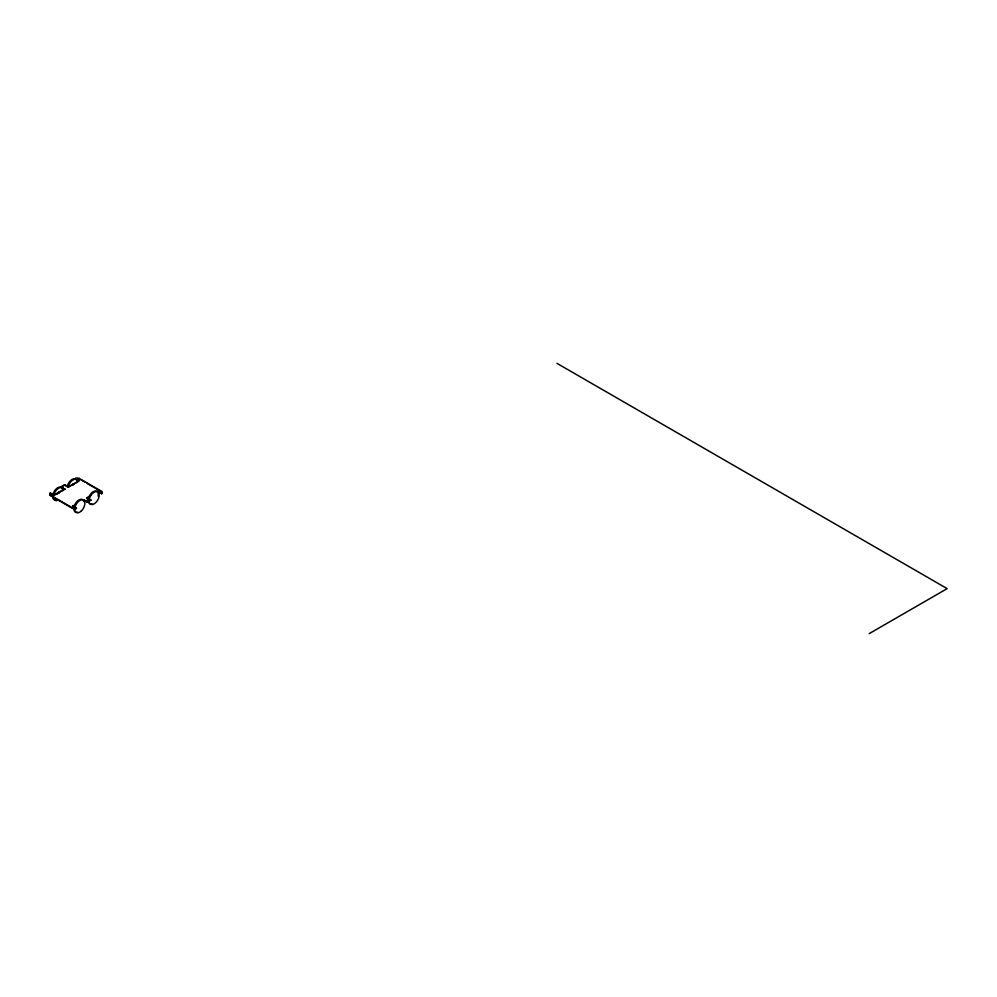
<?xml version="1.0" encoding="UTF-8"?>
<svg xmlns="http://www.w3.org/2000/svg" width="997" height="997" viewBox="0 0 997 997"><rect width="100%" height="100%" fill="white"/><g stroke="black" fill="none" stroke-linecap="round" stroke-linejoin="round"><path stroke-width="1.5" d="M61.166 486.673L64.793 489.265L61.166 486.673L64.643 484.667L68.27 486.76L79.137 480.978L75.51 478.386A4.113 2.38 0 0 1 79.124 478.348L101.669 491.371A4.113 2.38 0 0 1 101.607 493.453L97.98 491.359L101.607 493.453M61.166 487.172L64.643 485.165L68.27 487.259L77.928 481.676M50.299 492.954L50.299 493.453A4.113 2.38 0 0 0 50.224 495.534L72.781 508.545A4.113 2.38 0 0 0 76.383 508.507L76.383 508.009A4.113 2.38 0 0 1 72.781 508.046L50.224 495.035A4.113 2.38 0 0 1 50.299 492.954L53.913 495.035L64.793 488.767M55.122 494.848L64.793 489.265M76.383 508.507L72.756 506.426L75.174 504.519M87.113 497.64L90.727 500.232L87.113 497.64L90.727 495.546M72.756 506.426L74.937 505.167M87.113 498.139L89.518 496.743M90.727 500.232L87.25 502.239L83.636 499.647L87.25 501.74L90.727 499.721M869.172 633.643L947.15 588.629L556.974 363.357M80.645 479.669L84.558 481.937M87.175 483.445L101.669 491.87A4.113 2.38 0 0 1 101.607 493.951M75.51 478.386L79.137 480.479M85.293 500.855L87.474 502.114L87.474 497.927M72.756 505.915L76.383 508.009M50.299 493.453L52.704 494.848M79.336 478.423L79.124 478.859A4.113 2.38 0 0 0 75.51 478.896M68.083 487.109A7.178 4.138 -60 0 1 72.98 479.931A7.178 4.138 -60 0 1 77.878 481.451M67.21 486.611A7.178 4.138 -60 0 1 72.108 479.432A7.178 4.138 -60 0 1 77.006 480.953M72.98 485.178A2.044 1.184 -60 0 1 73.329 484.816M71.958 485.203A2.044 1.184 -60 0 1 74.002 484.019M88.372 498.824A7.178 4.138 -60 0 1 94.578 491.097A7.178 4.138 -60 0 1 98.167 496.194M91.961 503.921A7.178 4.138 -60 0 1 88.197 500.444M89.244 499.323A7.178 4.138 -60 0 1 97.394 491.646A7.178 4.138 -60 0 1 96.285 502.077A7.178 4.138 -60 0 1 89.069 500.943M57.377 493.964A2.044 1.184 -60 0 1 59.359 492.206M53.726 495.397A7.178 4.138 -60 0 1 58.624 488.218A7.178 4.138 -60 0 1 63.534 489.739M58.624 499.933A7.178 4.138 -60 0 1 53.551 497.005M52.853 494.886A7.178 4.138 -60 0 1 58.424 487.383A7.178 4.138 -60 0 1 62.836 490.649M56.443 499.995A7.178 4.138 -60 0 1 52.691 496.506M58.973 493.091A2.044 1.184 -60 0 1 59.359 492.817M74.015 507.112A7.178 4.138 -60 0 1 78.925 499.933A7.178 4.138 -60 0 1 83.823 501.454M77.604 512.209A7.178 4.138 -60 0 1 73.853 508.719M81.106 511.199A7.178 4.138 -60 0 0 83.374 500.083A7.178 4.138 -60 0 0 74.887 507.61A7.178 4.138 -60 0 0 81.106 511.199"/></g></svg>
